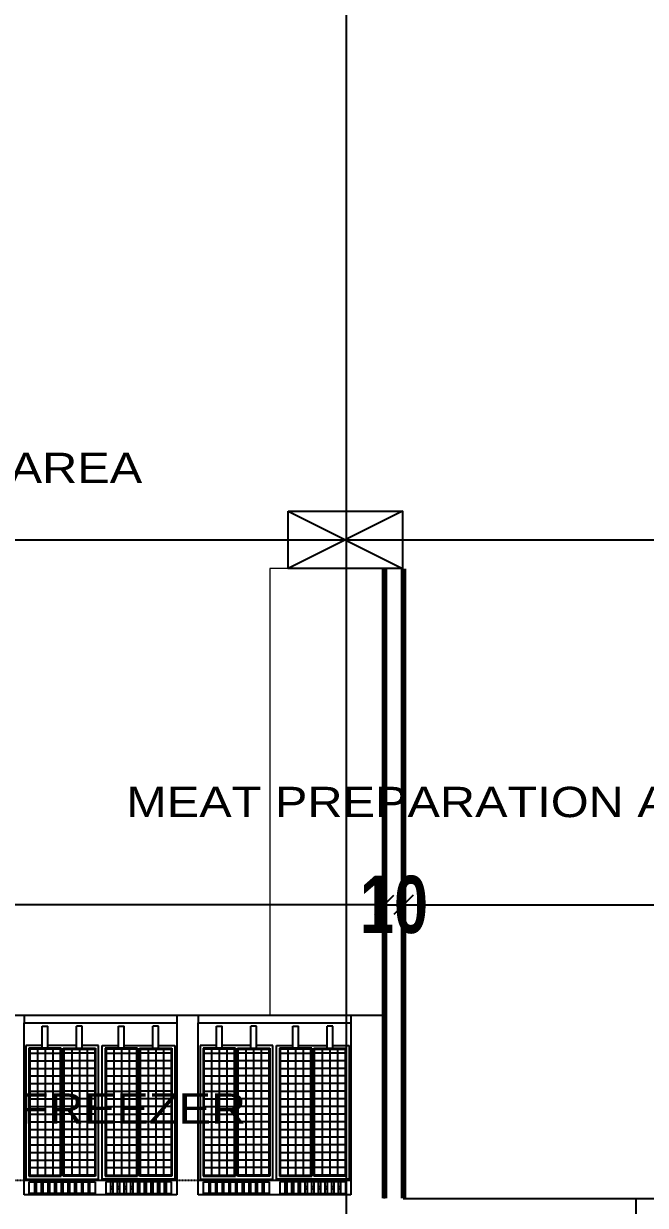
# Model space of a CAD drawing. Extents: x 285329 to 658348, y -83126 to -16980.
# Drawn here: x 346328 to 346654, y -40172 to -39553 of the extents above; entities that cross this region are included whole.
import ezdxf

# ---------------------------------------------------------------- set-up
doc = ezdxf.new("R2010")
doc.units = 0
doc.linetypes.add('RAYITAS2', pattern=[0.1875, 0.125, -0.0625])
doc.layers.get('0').update_dxf_attribs({"linetype": 'CONTINUOUS'})
doc.layers.get('DEFPOINTS').update_dxf_attribs({"color": 9, "linetype": 'CONTINUOUS'})
doc.layers.add('A-text function', color=30, linetype='CONTINUOUS', lineweight=20)
doc.layers.add('VIS', color=8, linetype='CONTINUOUS', lineweight=18)
for name, color, linetype in [('AXIS', 1, 'CONTINUOUS'), ('COLUMN', 5, 'CONTINUOUS'), ('K_COMPONENTI', 252, 'CONTINUOUS'), ('WALL', 7, 'CONTINUOUS')]:
    doc.layers.add(name, color=color, linetype=linetype)
doc.styles.add('ARIAL', font='BOD_CB.TTF', dxfattribs={"width": 1.2})
doc.styles.add('CITYBLUEPRINT', font='cityb___.ttf', dxfattribs={"width": 0.8})
doc.dimstyles.new('50', dxfattribs={"dimtxt": 30, "dimasz": 10, "dimexe": 5, "dimexo": 6, "dimgap": 5, "dimtad": 0, "dimdec": 0, "dimdsep": 46, "dimtxsty": 'CITYBLUEPRINT', "dimblk1": 'OBLIQUE', "dimblk2": 'OBLIQUE', "dimsah": 1, "dimcen": 0.05, "dimdle": 0.03, "dimclre": 22, "dimclrt": 7, "dimadec": 0, "dimazin": 0, "dimtfac": 1, "dimtdec": 0, "dimtix": 1, "dimtmove": 0, "dimatfit": 3, "dimldrblk": 'OBLIQUE', "dimfxl": 1, "dimtolj": 1, "dimtzin": 0, "dimarcsym": 0})

# ---------------------------------------------------------------- blocks, each defined once
blk = doc.blocks.new('COLUMN')
at = {"layer": 'AXIS'}
for p, q in [((236924.7, -9644.26), (236984.7, -9674.26)), ((236984.7, -9644.26), (236924.7, -9674.26))]:
    blk.add_line(p, q, dxfattribs=at)
at = {"layer": 'COLUMN'}
blk.add_lwpolyline([(236924.7, -9644.26), (236984.7, -9644.26), (236984.7, -9674.26), (236924.7, -9674.26)], close=True, dxfattribs=at)
blk = doc.blocks.new('cbcb')
at = {"layer": 'AXIS'}
for p, q in [((328030.95, -10741.69), (328030.42, -14326.06)), ((327238.21, -11454.5), (329573.73, -11454.5))]:
    blk.add_line(p, q, dxfattribs=at)
at = {"layer": 'WALL', "linetype": 'Continuous'}
blk.add_blockref('COLUMN', (91075.72, -1795.24), dxfattribs=at)
blk = doc.blocks.new('_Oblique')
at = {"color": 0, "lineweight": -2}
blk.add_line((-0.5, -0.5), (0.5, 0.5), dxfattribs=at)
blk = doc.blocks.new('*D2428')
at = {"layer": 'DEFPOINTS', "color": 0, "linetype": 'Continuous', "lineweight": 5, "transparency": 16777216}
for p in [(346517.02, -40014.6), (346517.02, -40014.6), (345928.12, -40026)]:
    blk.add_point(p, dxfattribs=at)
at = {"layer": 'VIS', "color": 22, "linetype": 'Continuous', "lineweight": -2, "transparency": 16777216}
for p, q in [((345928.12, -40020), (345928.12, -40009.6)), ((346517.02, -40008.6), (346517.02, -40009.6))]:
    blk.add_line(p, q, dxfattribs=at)
at = {"layer": 'VIS', "color": 0, "linetype": 'Continuous', "lineweight": -2, "transparency": 16777216}
for p, q in [((345928.09, -40014.6), (346191.85, -40014.6)), ((346517.05, -40014.6), (346253.29, -40014.6))]:
    blk.add_line(p, q, dxfattribs=at)
at = {"layer": 'VIS', "color": 0, "linetype": 'Continuous', "lineweight": -2, "transparency": 16777216, "xscale": 10, "yscale": 10, "zscale": 10, "rotation": 180}
blk.add_blockref('_Oblique', (345928.12, -40014.6), dxfattribs=at)
at = {"layer": 'VIS', "color": 0, "linetype": 'Continuous', "lineweight": -2, "transparency": 16777216, "xscale": 10, "yscale": 10, "zscale": 10}
blk.add_blockref('_Oblique', (346517.02, -40014.6), dxfattribs=at)
at = {"layer": 'VIS', "color": 7, "linetype": 'Continuous', "lineweight": 5, "transparency": 16777216, "insert": (346222.57, -40014.6), "char_height": 30, "attachment_point": 5, "style": 'CITYBLUEPRINT'}
blk.add_mtext('\\A1;589', dxfattribs=at)
blk = doc.blocks.new('*D2429')
at = {"layer": 'DEFPOINTS', "color": 0, "linetype": 'Continuous', "lineweight": 5, "transparency": 16777216}
for p in [(346517.02, -40014.6), (346527.02, -40014.6), (346527.02, -40014.6)]:
    blk.add_point(p, dxfattribs=at)
at = {"layer": 'VIS', "color": 22, "linetype": 'Continuous', "lineweight": -2, "transparency": 16777216}
for p, q in [((346517.02, -40008.6), (346517.02, -40009.6)), ((346527.02, -40008.6), (346527.02, -40009.6))]:
    blk.add_line(p, q, dxfattribs=at)
at = {"layer": 'VIS', "color": 0, "linetype": 'Continuous', "lineweight": -2, "transparency": 16777216}
for p, q in [((346517.02, -40014.6), (346507.02, -40014.6)), ((346517.02, -40014.6), (346527.02, -40014.6)), ((346527.02, -40014.6), (346537.02, -40014.6))]:
    blk.add_line(p, q, dxfattribs=at)
at = {"layer": 'VIS', "color": 0, "linetype": 'Continuous', "lineweight": -2, "transparency": 16777216, "xscale": 10, "yscale": 10, "zscale": 10}
blk.add_blockref('_Oblique', (346517.02, -40014.6), dxfattribs=at)
at = {"layer": 'VIS', "color": 0, "linetype": 'Continuous', "lineweight": -2, "transparency": 16777216, "xscale": 10, "yscale": 10, "zscale": 10, "rotation": 180}
blk.add_blockref('_Oblique', (346527.02, -40014.6), dxfattribs=at)
at = {"layer": 'VIS', "color": 7, "linetype": 'Continuous', "lineweight": 5, "transparency": 16777216, "insert": (346522.02, -40014.6), "char_height": 30, "attachment_point": 5, "style": 'CITYBLUEPRINT'}
blk.add_mtext('\\A1;10', dxfattribs=at)
blk = doc.blocks.new('*D2430')
at = {"layer": 'DEFPOINTS', "color": 0, "linetype": 'Continuous', "lineweight": 5, "transparency": 16777216}
for p in [(346527.02, -40014.6), (347112.34, -40014.6), (347112.34, -40014.6)]:
    blk.add_point(p, dxfattribs=at)
at = {"layer": 'VIS', "color": 22, "linetype": 'Continuous', "lineweight": -2, "transparency": 16777216}
for p, q in [((346527.02, -40008.6), (346527.02, -40009.6)), ((347112.34, -40008.6), (347112.34, -40009.6))]:
    blk.add_line(p, q, dxfattribs=at)
at = {"layer": 'VIS', "color": 0, "linetype": 'Continuous', "lineweight": -2, "transparency": 16777216}
for p, q in [((346526.99, -40014.6), (346788.63, -40014.6)), ((347112.37, -40014.6), (346850.73, -40014.6))]:
    blk.add_line(p, q, dxfattribs=at)
at = {"layer": 'VIS', "color": 0, "linetype": 'Continuous', "lineweight": -2, "transparency": 16777216, "xscale": 10, "yscale": 10, "zscale": 10, "rotation": 180}
blk.add_blockref('_Oblique', (346527.02, -40014.6), dxfattribs=at)
at = {"layer": 'VIS', "color": 0, "linetype": 'Continuous', "lineweight": -2, "transparency": 16777216, "xscale": 10, "yscale": 10, "zscale": 10}
blk.add_blockref('_Oblique', (347112.34, -40014.6), dxfattribs=at)
at = {"layer": 'VIS', "color": 7, "linetype": 'Continuous', "lineweight": 5, "transparency": 16777216, "insert": (346819.68, -40014.6), "char_height": 30, "attachment_point": 5, "style": 'CITYBLUEPRINT'}
blk.add_mtext('\\A1;585', dxfattribs=at)

msp = doc.modelspace()

# ---------------------------------------------------------------- linework, layer by layer
at = {"layer": 'K_COMPONENTI'}
for p, q in [((346517.02, -40072.53), (346319.94, -40072.53)), ((346408.34, -40072.53), (346328.34, -40072.53)), ((346328.34, -40072.53), (346328.34, -40076.42)), ((346408.34, -40072.53), (346408.34, -40166.42)), ((346499.51, -40072.53), (346419.51, -40072.53)), ((346419.51, -40072.53), (346419.51, -40076.42)), ((346517.02, -40078.29), (346517.02, -40072.53)), ((346328.34, -40166.42), (346328.34, -40076.42)), ((346328.34, -40076.42), (346408.34, -40076.42)), ((346337.88, -40089.68), (346337.88, -40078.18)), ((346337.88, -40078.18), (346340.88, -40078.18)), ((346340.88, -40089.68), (346340.88, -40078.18)), ((346355.86, -40089.68), (346355.86, -40078.18)), ((346358.86, -40078.18), (346355.86, -40078.18)), ((346358.86, -40089.68), (346358.86, -40078.18)), ((346377.82, -40089.68), (346377.82, -40078.18)), ((346377.82, -40078.18), (346380.82, -40078.18)), ((346380.82, -40089.68), (346380.82, -40078.18)), ((346395.81, -40089.68), (346395.81, -40078.18)), ((346398.81, -40078.18), (346395.81, -40078.18)), ((346398.81, -40089.68), (346398.81, -40078.18)), ((346408.34, -40076.42), (346408.34, -40166.42)), ((346419.51, -40166.42), (346419.51, -40076.42)), ((346419.51, -40076.42), (346499.51, -40076.42)), ((346429.04, -40089.68), (346429.04, -40078.18)), ((346429.04, -40078.18), (346432.04, -40078.18)), ((346432.04, -40089.68), (346432.04, -40078.18)), ((346447.02, -40089.68), (346447.02, -40078.18)), ((346450.02, -40078.18), (346447.02, -40078.18)), ((346450.02, -40089.68), (346450.02, -40078.18)), ((346468.99, -40089.68), (346468.99, -40078.18)), ((346468.99, -40078.18), (346471.99, -40078.18)), ((346471.99, -40089.68), (346471.99, -40078.18)), ((346486.97, -40089.68), (346486.97, -40078.18)), ((346489.97, -40078.18), (346486.97, -40078.18)), ((346489.97, -40089.68), (346489.97, -40078.18)), ((346337.88, -40088.18), (346329.38, -40088.18)), ((346329.38, -40088.18), (346329.38, -40158.22)), ((346347.87, -40089.68), (346330.88, -40089.68)), ((346330.88, -40089.68), (346330.88, -40156.72)), ((346332.88, -40090.18), (346331.38, -40090.18)), ((346331.38, -40090.18), (346331.38, -40156.22)), ((346331.38, -40092.22), (346332.88, -40092.22)), ((346347.37, -40090.18), (346332.88, -40090.18)), ((346332.88, -40092.22), (346347.37, -40092.22)), ((346335.38, -40090.18), (346335.38, -40156.22)), ((346339.38, -40090.18), (346339.38, -40156.22)), ((346355.86, -40088.18), (346340.88, -40088.18)), ((346343.38, -40090.18), (346343.38, -40156.22)), ((346347.37, -40156.22), (346347.37, -40090.18)), ((346347.87, -40156.72), (346347.87, -40089.68)), ((346348.87, -40089.68), (346365.85, -40089.68)), ((346348.87, -40156.72), (346348.87, -40089.68)), ((346349.37, -40090.18), (346363.85, -40090.18)), ((346349.37, -40156.22), (346349.37, -40090.18)), ((346363.85, -40092.22), (346349.37, -40092.22)), ((346353.35, -40090.18), (346353.35, -40156.22)), ((346357.35, -40090.18), (346357.35, -40156.22)), ((346367.35, -40088.18), (346358.86, -40088.18)), ((346361.35, -40090.18), (346361.35, -40156.22)), ((346363.85, -40090.18), (346365.35, -40090.18)), ((346365.35, -40092.22), (346363.85, -40092.22)), ((346365.35, -40090.18), (346365.35, -40156.22)), ((346365.85, -40089.68), (346365.85, -40156.72)), ((346367.35, -40158.22), (346367.35, -40088.18)), ((346369.33, -40158.22), (346369.33, -40088.18)), ((346369.33, -40088.18), (346377.82, -40088.18)), ((346370.83, -40089.68), (346370.83, -40156.72)), ((346387.82, -40089.68), (346370.83, -40089.68)), ((346372.83, -40090.18), (346371.33, -40090.18)), ((346371.33, -40090.18), (346371.33, -40156.22)), ((346371.33, -40092.22), (346372.83, -40092.22)), ((346387.32, -40090.18), (346372.83, -40090.18)), ((346372.83, -40092.22), (346387.32, -40092.22)), ((346375.33, -40090.18), (346375.33, -40156.22)), ((346379.33, -40090.18), (346379.33, -40156.22)), ((346380.82, -40088.18), (346395.81, -40088.18)), ((346383.33, -40090.18), (346383.33, -40156.22)), ((346387.32, -40156.22), (346387.32, -40090.18)), ((346387.82, -40156.72), (346387.82, -40089.68)), ((346388.82, -40089.68), (346405.8, -40089.68)), ((346388.82, -40156.72), (346388.82, -40089.68)), ((346389.32, -40090.18), (346403.8, -40090.18)), ((346389.32, -40156.22), (346389.32, -40090.18)), ((346403.8, -40092.22), (346389.32, -40092.22)), ((346393.3, -40090.18), (346393.3, -40156.22)), ((346397.3, -40090.18), (346397.3, -40156.22)), ((346398.81, -40088.18), (346407.3, -40088.18)), ((346401.3, -40090.18), (346401.3, -40156.22)), ((346403.8, -40090.18), (346405.3, -40090.18)), ((346405.3, -40092.22), (346403.8, -40092.22)), ((346405.3, -40090.18), (346405.3, -40156.22)), ((346405.8, -40089.68), (346405.8, -40156.72)), ((346407.3, -40088.18), (346407.3, -40158.22)), ((346429.04, -40088.18), (346420.55, -40088.18)), ((346420.55, -40088.18), (346420.55, -40158.22)), ((346439.03, -40089.68), (346422.05, -40089.68)), ((346422.05, -40089.68), (346422.05, -40156.72)), ((346424.05, -40090.18), (346422.55, -40090.18)), ((346422.55, -40090.18), (346422.55, -40156.22)), ((346422.55, -40092.22), (346424.05, -40092.22)), ((346438.53, -40090.18), (346424.05, -40090.18)), ((346424.05, -40092.22), (346438.53, -40092.22)), ((346426.55, -40090.18), (346426.55, -40156.22)), ((346430.55, -40090.18), (346430.55, -40156.22)), ((346447.02, -40088.18), (346432.04, -40088.18)), ((346434.55, -40090.18), (346434.55, -40156.22)), ((346438.53, -40156.22), (346438.53, -40090.18)), ((346439.03, -40156.72), (346439.03, -40089.68)), ((346440.03, -40089.68), (346457.02, -40089.68)), ((346440.03, -40156.72), (346440.03, -40089.68)), ((346440.53, -40090.18), (346455.02, -40090.18)), ((346440.53, -40156.22), (346440.53, -40090.18)), ((346455.02, -40092.22), (346440.53, -40092.22)), ((346444.52, -40090.18), (346444.52, -40156.22)), ((346448.52, -40090.18), (346448.52, -40156.22)), ((346458.52, -40088.18), (346450.02, -40088.18)), ((346452.52, -40090.18), (346452.52, -40156.22)), ((346455.02, -40090.18), (346456.52, -40090.18)), ((346456.52, -40092.22), (346455.02, -40092.22)), ((346456.52, -40090.18), (346456.52, -40156.22)), ((346457.02, -40089.68), (346457.02, -40156.72)), ((346458.52, -40158.22), (346458.52, -40088.18)), ((346460.5, -40158.22), (346460.5, -40088.18)), ((346460.5, -40088.18), (346468.99, -40088.18)), ((346462, -40089.68), (346462, -40156.72)), ((346478.98, -40089.68), (346462, -40089.68)), ((346464, -40090.18), (346462.5, -40090.18)), ((346462.5, -40090.18), (346462.5, -40156.22)), ((346462.5, -40092.22), (346464, -40092.22)), ((346478.48, -40090.18), (346464, -40090.18)), ((346464, -40092.22), (346478.48, -40092.22)), ((346466.5, -40090.18), (346466.5, -40156.22)), ((346470.5, -40090.18), (346470.5, -40156.22)), ((346471.99, -40088.18), (346486.97, -40088.18)), ((346474.5, -40090.18), (346474.5, -40156.22)), ((346478.48, -40156.22), (346478.48, -40090.18)), ((346478.98, -40156.72), (346478.98, -40089.68)), ((346479.98, -40089.68), (346496.97, -40089.68)), ((346479.98, -40156.72), (346479.98, -40089.68)), ((346480.48, -40090.18), (346494.97, -40090.18)), ((346480.48, -40156.22), (346480.48, -40090.18)), ((346494.97, -40092.22), (346480.48, -40092.22)), ((346484.47, -40090.18), (346484.47, -40156.22)), ((346488.47, -40090.18), (346488.47, -40156.22)), ((346489.97, -40088.18), (346498.47, -40088.18)), ((346492.47, -40090.18), (346492.47, -40156.22)), ((346496.47, -40090.18), (346496.47, -40156.22)), ((346496.97, -40089.68), (346496.97, -40156.72)), ((346498.47, -40088.18), (346498.47, -40158.22)), ((346331.38, -40096.22), (346332.88, -40096.22)), ((346332.88, -40096.22), (346347.37, -40096.22)), ((346363.85, -40096.22), (346349.37, -40096.22)), ((346365.35, -40096.22), (346363.85, -40096.22)), ((346371.33, -40096.22), (346372.83, -40096.22)), ((346372.83, -40096.22), (346387.32, -40096.22)), ((346403.8, -40096.22), (346389.32, -40096.22)), ((346405.3, -40096.22), (346403.8, -40096.22)), ((346422.55, -40096.22), (346424.05, -40096.22)), ((346424.05, -40096.22), (346438.53, -40096.22)), ((346455.02, -40096.22), (346440.53, -40096.22)), ((346456.52, -40096.22), (346455.02, -40096.22)), ((346462.5, -40096.22), (346464, -40096.22)), ((346464, -40096.22), (346478.48, -40096.22)), ((346494.97, -40096.22), (346480.48, -40096.22)), ((346496.47, -40096.22), (346494.97, -40096.22)), ((346331.38, -40100.22), (346332.88, -40100.22)), ((346331.38, -40104.22), (346332.88, -40104.22)), ((346332.88, -40100.22), (346347.37, -40100.22)), ((346332.88, -40104.22), (346347.37, -40104.22)), ((346363.85, -40100.22), (346349.37, -40100.22)), ((346363.85, -40104.22), (346349.37, -40104.22)), ((346365.35, -40100.22), (346363.85, -40100.22)), ((346365.35, -40104.22), (346363.85, -40104.22)), ((346371.33, -40100.22), (346372.83, -40100.22)), ((346371.33, -40104.22), (346372.83, -40104.22)), ((346372.83, -40100.22), (346387.32, -40100.22)), ((346372.83, -40104.22), (346387.32, -40104.22)), ((346403.8, -40100.22), (346389.32, -40100.22)), ((346403.8, -40104.22), (346389.32, -40104.22)), ((346405.3, -40100.22), (346403.8, -40100.22)), ((346405.3, -40104.22), (346403.8, -40104.22)), ((346422.55, -40100.22), (346424.05, -40100.22)), ((346422.55, -40104.22), (346424.05, -40104.22)), ((346424.05, -40100.22), (346438.53, -40100.22)), ((346424.05, -40104.22), (346438.53, -40104.22)), ((346455.02, -40100.22), (346440.53, -40100.22)), ((346455.02, -40104.22), (346440.53, -40104.22)), ((346456.52, -40100.22), (346455.02, -40100.22)), ((346456.52, -40104.22), (346455.02, -40104.22)), ((346462.5, -40100.22), (346464, -40100.22)), ((346462.5, -40104.22), (346464, -40104.22)), ((346464, -40100.22), (346478.48, -40100.22)), ((346464, -40104.22), (346478.48, -40104.22)), ((346494.97, -40100.22), (346480.48, -40100.22)), ((346494.97, -40104.22), (346480.48, -40104.22)), ((346496.47, -40100.22), (346494.97, -40100.22)), ((346496.47, -40104.22), (346494.97, -40104.22)), ((346331.38, -40108.22), (346332.88, -40108.22)), ((346331.38, -40112.22), (346332.88, -40112.22)), ((346332.88, -40108.22), (346347.37, -40108.22)), ((346332.88, -40112.22), (346347.37, -40112.22)), ((346363.85, -40108.22), (346349.37, -40108.22)), ((346363.85, -40112.22), (346349.37, -40112.22)), ((346365.35, -40108.22), (346363.85, -40108.22)), ((346365.35, -40112.22), (346363.85, -40112.22)), ((346371.33, -40108.22), (346372.83, -40108.22)), ((346371.33, -40112.22), (346372.83, -40112.22)), ((346372.83, -40108.22), (346387.32, -40108.22)), ((346372.83, -40112.22), (346387.32, -40112.22)), ((346403.8, -40108.22), (346389.32, -40108.22)), ((346403.8, -40112.22), (346389.32, -40112.22)), ((346405.3, -40108.22), (346403.8, -40108.22)), ((346405.3, -40112.22), (346403.8, -40112.22)), ((346422.55, -40108.22), (346424.05, -40108.22)), ((346422.55, -40112.22), (346424.05, -40112.22)), ((346424.05, -40108.22), (346438.53, -40108.22)), ((346424.05, -40112.22), (346438.53, -40112.22)), ((346455.02, -40108.22), (346440.53, -40108.22)), ((346455.02, -40112.22), (346440.53, -40112.22)), ((346456.52, -40108.22), (346455.02, -40108.22)), ((346456.52, -40112.22), (346455.02, -40112.22)), ((346462.5, -40108.22), (346464, -40108.22)), ((346462.5, -40112.22), (346464, -40112.22)), ((346464, -40108.22), (346478.48, -40108.22)), ((346464, -40112.22), (346478.48, -40112.22)), ((346494.97, -40108.22), (346480.48, -40108.22)), ((346494.97, -40112.22), (346480.48, -40112.22)), ((346496.47, -40108.22), (346494.97, -40108.22)), ((346496.47, -40112.22), (346494.97, -40112.22)), ((346331.38, -40116.22), (346332.88, -40116.22)), ((346332.88, -40116.22), (346347.37, -40116.22)), ((346363.85, -40116.22), (346349.37, -40116.22)), ((346365.35, -40116.22), (346363.85, -40116.22)), ((346371.33, -40116.22), (346372.83, -40116.22)), ((346372.83, -40116.22), (346387.32, -40116.22)), ((346403.8, -40116.22), (346389.32, -40116.22)), ((346405.3, -40116.22), (346403.8, -40116.22)), ((346422.55, -40116.22), (346424.05, -40116.22)), ((346424.05, -40116.22), (346438.53, -40116.22)), ((346455.02, -40116.22), (346440.53, -40116.22)), ((346456.52, -40116.22), (346455.02, -40116.22)), ((346462.5, -40116.22), (346464, -40116.22)), ((346464, -40116.22), (346478.48, -40116.22)), ((346494.97, -40116.22), (346480.48, -40116.22)), ((346496.47, -40116.22), (346494.97, -40116.22)), ((346331.38, -40120.22), (346332.88, -40120.22)), ((346331.38, -40124.22), (346332.88, -40124.22)), ((346332.88, -40120.22), (346347.37, -40120.22)), ((346332.88, -40124.22), (346347.37, -40124.22)), ((346363.85, -40120.22), (346349.37, -40120.22)), ((346363.85, -40124.22), (346349.37, -40124.22)), ((346365.35, -40120.22), (346363.85, -40120.22)), ((346365.35, -40124.22), (346363.85, -40124.22)), ((346371.33, -40120.22), (346372.83, -40120.22)), ((346371.33, -40124.22), (346372.83, -40124.22)), ((346372.83, -40120.22), (346387.32, -40120.22)), ((346372.83, -40124.22), (346387.32, -40124.22)), ((346403.8, -40120.22), (346389.32, -40120.22)), ((346403.8, -40124.22), (346389.32, -40124.22)), ((346405.3, -40120.22), (346403.8, -40120.22)), ((346405.3, -40124.22), (346403.8, -40124.22)), ((346422.55, -40120.22), (346424.05, -40120.22)), ((346422.55, -40124.22), (346424.05, -40124.22)), ((346424.05, -40120.22), (346438.53, -40120.22)), ((346424.05, -40124.22), (346438.53, -40124.22)), ((346455.02, -40120.22), (346440.53, -40120.22)), ((346455.02, -40124.22), (346440.53, -40124.22)), ((346456.52, -40120.22), (346455.02, -40120.22)), ((346456.52, -40124.22), (346455.02, -40124.22)), ((346462.5, -40120.22), (346464, -40120.22)), ((346462.5, -40124.22), (346464, -40124.22)), ((346464, -40120.22), (346478.48, -40120.22)), ((346464, -40124.22), (346478.48, -40124.22)), ((346494.97, -40120.22), (346480.48, -40120.22)), ((346494.97, -40124.22), (346480.48, -40124.22)), ((346496.47, -40120.22), (346494.97, -40120.22)), ((346496.47, -40124.22), (346494.97, -40124.22)), ((346331.38, -40128.22), (346332.88, -40128.22)), ((346332.88, -40128.22), (346347.37, -40128.22)), ((346363.85, -40128.22), (346349.37, -40128.22)), ((346365.35, -40128.22), (346363.85, -40128.22)), ((346371.33, -40128.22), (346372.83, -40128.22)), ((346372.83, -40128.22), (346387.32, -40128.22)), ((346403.8, -40128.22), (346389.32, -40128.22)), ((346405.3, -40128.22), (346403.8, -40128.22)), ((346422.55, -40128.22), (346424.05, -40128.22)), ((346424.05, -40128.22), (346438.53, -40128.22)), ((346455.02, -40128.22), (346440.53, -40128.22)), ((346456.52, -40128.22), (346455.02, -40128.22)), ((346462.5, -40128.22), (346464, -40128.22)), ((346464, -40128.22), (346478.48, -40128.22)), ((346494.97, -40128.22), (346480.48, -40128.22)), ((346496.47, -40128.22), (346494.97, -40128.22)), ((346331.38, -40132.22), (346332.88, -40132.22)), ((346331.38, -40136.22), (346332.88, -40136.22)), ((346332.88, -40132.22), (346347.37, -40132.22)), ((346332.88, -40136.22), (346347.37, -40136.22)), ((346363.85, -40132.22), (346349.37, -40132.22)), ((346363.85, -40136.22), (346349.37, -40136.22)), ((346365.35, -40132.22), (346363.85, -40132.22)), ((346365.35, -40136.22), (346363.85, -40136.22)), ((346371.33, -40132.22), (346372.83, -40132.22)), ((346371.33, -40136.22), (346372.83, -40136.22)), ((346372.83, -40132.22), (346387.32, -40132.22)), ((346372.83, -40136.22), (346387.32, -40136.22)), ((346403.8, -40132.22), (346389.32, -40132.22)), ((346403.8, -40136.22), (346389.32, -40136.22)), ((346405.3, -40132.22), (346403.8, -40132.22)), ((346405.3, -40136.22), (346403.8, -40136.22)), ((346422.55, -40132.22), (346424.05, -40132.22)), ((346422.55, -40136.22), (346424.05, -40136.22)), ((346424.05, -40132.22), (346438.53, -40132.22)), ((346424.05, -40136.22), (346438.53, -40136.22)), ((346455.02, -40132.22), (346440.53, -40132.22)), ((346455.02, -40136.22), (346440.53, -40136.22)), ((346456.52, -40132.22), (346455.02, -40132.22)), ((346456.52, -40136.22), (346455.02, -40136.22)), ((346462.5, -40132.22), (346464, -40132.22)), ((346462.5, -40136.22), (346464, -40136.22)), ((346464, -40132.22), (346478.48, -40132.22)), ((346464, -40136.22), (346478.48, -40136.22)), ((346494.97, -40132.22), (346480.48, -40132.22)), ((346494.97, -40136.22), (346480.48, -40136.22)), ((346496.47, -40132.22), (346494.97, -40132.22)), ((346496.47, -40136.22), (346494.97, -40136.22)), ((346331.38, -40140.22), (346332.88, -40140.22)), ((346332.88, -40140.22), (346347.37, -40140.22)), ((346363.85, -40140.22), (346349.37, -40140.22)), ((346365.35, -40140.22), (346363.85, -40140.22)), ((346371.33, -40140.22), (346372.83, -40140.22)), ((346372.83, -40140.22), (346387.32, -40140.22)), ((346403.8, -40140.22), (346389.32, -40140.22)), ((346405.3, -40140.22), (346403.8, -40140.22)), ((346422.55, -40140.22), (346424.05, -40140.22)), ((346424.05, -40140.22), (346438.53, -40140.22)), ((346455.02, -40140.22), (346440.53, -40140.22)), ((346456.52, -40140.22), (346455.02, -40140.22)), ((346462.5, -40140.22), (346464, -40140.22)), ((346464, -40140.22), (346478.48, -40140.22)), ((346494.97, -40140.22), (346480.48, -40140.22)), ((346496.47, -40140.22), (346494.97, -40140.22)), ((346331.38, -40144.22), (346332.88, -40144.22)), ((346331.38, -40148.22), (346332.88, -40148.22)), ((346332.88, -40144.22), (346347.37, -40144.22)), ((346332.88, -40148.22), (346347.37, -40148.22)), ((346363.85, -40144.22), (346349.37, -40144.22)), ((346363.85, -40148.22), (346349.37, -40148.22)), ((346365.35, -40144.22), (346363.85, -40144.22)), ((346365.35, -40148.22), (346363.85, -40148.22)), ((346371.33, -40144.22), (346372.83, -40144.22)), ((346371.33, -40148.22), (346372.83, -40148.22)), ((346372.83, -40144.22), (346387.32, -40144.22)), ((346372.83, -40148.22), (346387.32, -40148.22)), ((346403.8, -40144.22), (346389.32, -40144.22)), ((346403.8, -40148.22), (346389.32, -40148.22)), ((346405.3, -40144.22), (346403.8, -40144.22)), ((346405.3, -40148.22), (346403.8, -40148.22)), ((346422.55, -40144.22), (346424.05, -40144.22)), ((346422.55, -40148.22), (346424.05, -40148.22)), ((346424.05, -40144.22), (346438.53, -40144.22)), ((346424.05, -40148.22), (346438.53, -40148.22)), ((346455.02, -40144.22), (346440.53, -40144.22)), ((346455.02, -40148.22), (346440.53, -40148.22)), ((346456.52, -40144.22), (346455.02, -40144.22)), ((346456.52, -40148.22), (346455.02, -40148.22)), ((346462.5, -40144.22), (346464, -40144.22)), ((346462.5, -40148.22), (346464, -40148.22)), ((346464, -40144.22), (346478.48, -40144.22)), ((346464, -40148.22), (346478.48, -40148.22)), ((346494.97, -40144.22), (346480.48, -40144.22)), ((346494.97, -40148.22), (346480.48, -40148.22)), ((346496.47, -40144.22), (346494.97, -40144.22)), ((346496.47, -40148.22), (346494.97, -40148.22)), ((346331.38, -40152.22), (346332.88, -40152.22)), ((346332.88, -40152.22), (346347.37, -40152.22)), ((346363.85, -40152.22), (346349.37, -40152.22)), ((346365.35, -40152.22), (346363.85, -40152.22)), ((346371.33, -40152.22), (346372.83, -40152.22)), ((346372.83, -40152.22), (346387.32, -40152.22)), ((346403.8, -40152.22), (346389.32, -40152.22)), ((346405.3, -40152.22), (346403.8, -40152.22)), ((346422.55, -40152.22), (346424.05, -40152.22)), ((346424.05, -40152.22), (346438.53, -40152.22)), ((346455.02, -40152.22), (346440.53, -40152.22)), ((346456.52, -40152.22), (346455.02, -40152.22)), ((346462.5, -40152.22), (346464, -40152.22)), ((346464, -40152.22), (346478.48, -40152.22)), ((346494.97, -40152.22), (346480.48, -40152.22)), ((346496.47, -40152.22), (346494.97, -40152.22)), ((346408.34, -40158.92), (346328.34, -40158.92)), ((346329.38, -40158.22), (346367.35, -40158.22)), ((346330.88, -40156.72), (346347.87, -40156.72)), ((346331.09, -40159.67), (346365.59, -40159.67)), ((346331.38, -40156.22), (346332.88, -40156.22)), ((346332.88, -40156.22), (346347.37, -40156.22)), ((346365.85, -40156.72), (346348.87, -40156.72)), ((346363.85, -40156.22), (346349.37, -40156.22)), ((346365.35, -40156.22), (346363.85, -40156.22)), ((346407.3, -40158.22), (346369.33, -40158.22)), ((346370.83, -40156.72), (346387.82, -40156.72)), ((346405.59, -40159.67), (346371.09, -40159.67)), ((346371.33, -40156.22), (346372.83, -40156.22)), ((346372.83, -40156.22), (346387.32, -40156.22)), ((346405.8, -40156.72), (346388.82, -40156.72)), ((346403.8, -40156.22), (346389.32, -40156.22)), ((346405.3, -40156.22), (346403.8, -40156.22)), ((346499.51, -40158.92), (346419.51, -40158.92)), ((346420.55, -40158.22), (346458.52, -40158.22)), ((346422.05, -40156.72), (346439.03, -40156.72)), ((346422.26, -40159.67), (346456.76, -40159.67)), ((346422.55, -40156.22), (346424.05, -40156.22)), ((346424.05, -40156.22), (346438.53, -40156.22)), ((346457.02, -40156.72), (346440.03, -40156.72)), ((346455.02, -40156.22), (346440.53, -40156.22)), ((346456.52, -40156.22), (346455.02, -40156.22)), ((346498.47, -40158.22), (346460.5, -40158.22)), ((346462, -40156.72), (346478.98, -40156.72)), ((346496.76, -40159.67), (346462.26, -40159.67)), ((346462.5, -40156.22), (346464, -40156.22)), ((346464, -40156.22), (346478.48, -40156.22)), ((346496.97, -40156.72), (346479.98, -40156.72)), ((346494.97, -40156.22), (346480.48, -40156.22)), ((346496.47, -40156.22), (346494.97, -40156.22)), ((346333.85, -40162.28), (346334.85, -40162.28)), ((346337.35, -40162.28), (346338.35, -40162.28)), ((346340.85, -40162.28), (346341.85, -40162.28)), ((346344.35, -40162.28), (346345.35, -40162.28)), ((346347.85, -40162.28), (346348.85, -40162.28)), ((346351.35, -40162.28), (346352.35, -40162.28)), ((346354.85, -40162.28), (346355.85, -40162.28)), ((346358.35, -40162.28), (346359.35, -40162.28)), ((346361.85, -40162.28), (346362.85, -40162.28)), ((346374.83, -40162.28), (346373.84, -40162.28)), ((346378.33, -40162.28), (346377.34, -40162.28)), ((346381.83, -40162.28), (346380.84, -40162.28)), ((346385.33, -40162.28), (346384.34, -40162.28)), ((346388.83, -40162.28), (346387.84, -40162.28)), ((346392.33, -40162.28), (346391.34, -40162.28)), ((346395.83, -40162.28), (346394.84, -40162.28)), ((346399.33, -40162.28), (346398.34, -40162.28)), ((346402.83, -40162.28), (346401.84, -40162.28)), ((346425.02, -40162.28), (346426.01, -40162.28)), ((346428.52, -40162.28), (346429.51, -40162.28)), ((346432.02, -40162.28), (346433.01, -40162.28)), ((346435.52, -40162.28), (346436.51, -40162.28)), ((346439.02, -40162.28), (346440.01, -40162.28)), ((346442.52, -40162.28), (346443.51, -40162.28)), ((346446.02, -40162.28), (346447.01, -40162.28)), ((346449.52, -40162.28), (346450.51, -40162.28)), ((346453.02, -40162.28), (346454.01, -40162.28)), ((346465.99, -40162.28), (346465, -40162.28)), ((346469.49, -40162.28), (346468.5, -40162.28)), ((346472.99, -40162.28), (346472, -40162.28)), ((346476.49, -40162.28), (346475.5, -40162.28)), ((346479.99, -40162.28), (346479, -40162.28)), ((346483.49, -40162.28), (346482.5, -40162.28)), ((346486.99, -40162.28), (346486, -40162.28)), ((346490.49, -40162.28), (346489.5, -40162.28)), ((346493.99, -40162.28), (346493, -40162.28))]:
    msp.add_line(p, q, dxfattribs=at)
at = {"layer": 'K_COMPONENTI', "linetype": 'Continuous'}
for p, q in [((346499.51, -40072.53), (346499.51, -40166.42)), ((346499.51, -40076.42), (346499.51, -40166.42)), ((346517.02, -40168.29), (346517.02, -40078.29)), ((346494.97, -40090.18), (346496.47, -40090.18)), ((346496.47, -40092.22), (346494.97, -40092.22)), ((346331.09, -40165.67), (346331.09, -40159.67)), ((346333.85, -40159.7), (346333.85, -40165.67)), ((346334.85, -40165.67), (346334.85, -40159.67)), ((346337.35, -40159.7), (346337.35, -40165.67)), ((346338.35, -40165.67), (346338.35, -40159.67)), ((346340.85, -40159.7), (346340.85, -40165.67)), ((346341.85, -40165.67), (346341.85, -40159.67)), ((346344.35, -40159.7), (346344.35, -40165.67)), ((346345.35, -40165.67), (346345.35, -40159.67)), ((346347.85, -40159.7), (346347.85, -40165.67)), ((346348.85, -40165.67), (346348.85, -40159.67)), ((346351.35, -40159.7), (346351.35, -40165.67)), ((346352.35, -40165.67), (346352.35, -40159.67)), ((346354.85, -40159.7), (346354.85, -40165.67)), ((346355.85, -40165.67), (346355.85, -40159.67)), ((346358.35, -40159.7), (346358.35, -40165.67)), ((346359.35, -40165.67), (346359.35, -40159.67)), ((346361.85, -40159.7), (346361.85, -40165.67)), ((346362.85, -40165.67), (346362.85, -40159.67)), ((346365.59, -40159.67), (346365.59, -40165.67)), ((346371.09, -40159.67), (346371.09, -40165.67)), ((346373.84, -40165.67), (346373.84, -40159.67)), ((346374.83, -40159.7), (346374.83, -40165.67)), ((346377.34, -40165.67), (346377.34, -40159.67)), ((346378.33, -40159.7), (346378.33, -40165.67)), ((346380.84, -40165.67), (346380.84, -40159.67)), ((346381.83, -40159.7), (346381.83, -40165.67)), ((346384.34, -40165.67), (346384.34, -40159.67)), ((346385.33, -40159.7), (346385.33, -40165.67)), ((346387.84, -40165.67), (346387.84, -40159.67)), ((346388.83, -40159.7), (346388.83, -40165.67)), ((346391.34, -40165.67), (346391.34, -40159.67)), ((346392.33, -40159.7), (346392.33, -40165.67)), ((346394.84, -40165.67), (346394.84, -40159.67)), ((346395.83, -40159.7), (346395.83, -40165.67)), ((346398.34, -40165.67), (346398.34, -40159.67)), ((346399.33, -40159.7), (346399.33, -40165.67)), ((346401.84, -40165.67), (346401.84, -40159.67)), ((346402.83, -40159.7), (346402.83, -40165.67)), ((346405.59, -40165.67), (346405.59, -40159.67)), ((346422.26, -40165.67), (346422.26, -40159.67)), ((346425.02, -40159.7), (346425.02, -40165.67)), ((346426.01, -40165.67), (346426.01, -40159.67)), ((346428.52, -40159.7), (346428.52, -40165.67)), ((346429.51, -40165.67), (346429.51, -40159.67)), ((346432.02, -40159.7), (346432.02, -40165.67)), ((346433.01, -40165.67), (346433.01, -40159.67)), ((346435.52, -40159.7), (346435.52, -40165.67)), ((346436.51, -40165.67), (346436.51, -40159.67)), ((346439.02, -40159.7), (346439.02, -40165.67)), ((346440.01, -40165.67), (346440.01, -40159.67)), ((346442.52, -40159.7), (346442.52, -40165.67)), ((346443.51, -40165.67), (346443.51, -40159.67)), ((346446.02, -40159.7), (346446.02, -40165.67)), ((346447.01, -40165.67), (346447.01, -40159.67)), ((346449.52, -40159.7), (346449.52, -40165.67)), ((346450.51, -40165.67), (346450.51, -40159.67)), ((346453.02, -40159.7), (346453.02, -40165.67)), ((346454.01, -40165.67), (346454.01, -40159.67)), ((346456.76, -40159.67), (346456.76, -40165.67)), ((346462.26, -40159.67), (346462.26, -40165.67)), ((346465, -40165.67), (346465, -40159.67)), ((346465.99, -40159.7), (346465.99, -40165.67)), ((346468.5, -40165.67), (346468.5, -40159.67)), ((346469.49, -40159.7), (346469.49, -40165.67)), ((346472, -40165.67), (346472, -40159.67)), ((346472.99, -40159.7), (346472.99, -40165.67)), ((346475.5, -40165.67), (346475.5, -40159.67)), ((346476.49, -40159.7), (346476.49, -40165.67)), ((346479, -40165.67), (346479, -40159.67)), ((346479.99, -40159.7), (346479.99, -40165.67)), ((346482.5, -40165.67), (346482.5, -40159.67)), ((346483.49, -40159.7), (346483.49, -40165.67)), ((346486, -40165.67), (346486, -40159.67)), ((346486.99, -40159.7), (346486.99, -40165.67)), ((346489.5, -40165.67), (346489.5, -40159.67)), ((346490.49, -40159.7), (346490.49, -40165.67)), ((346493, -40165.67), (346493, -40159.67)), ((346493.99, -40159.7), (346493.99, -40165.67)), ((346496.76, -40165.67), (346496.76, -40159.67)), ((346408.34, -40166.42), (346328.34, -40166.42)), ((346365.59, -40165.67), (346331.09, -40165.67)), ((346334.85, -40163.28), (346333.85, -40163.28)), ((346338.35, -40163.28), (346337.35, -40163.28)), ((346341.85, -40163.28), (346340.85, -40163.28)), ((346345.35, -40163.28), (346344.35, -40163.28)), ((346348.85, -40163.28), (346347.85, -40163.28)), ((346352.35, -40163.28), (346351.35, -40163.28)), ((346355.85, -40163.28), (346354.85, -40163.28)), ((346359.35, -40163.28), (346358.35, -40163.28)), ((346362.85, -40163.28), (346361.85, -40163.28)), ((346371.09, -40165.67), (346405.59, -40165.67)), ((346373.84, -40163.28), (346374.83, -40163.28)), ((346377.34, -40163.28), (346378.33, -40163.28)), ((346380.84, -40163.28), (346381.83, -40163.28)), ((346384.34, -40163.28), (346385.33, -40163.28)), ((346387.84, -40163.28), (346388.83, -40163.28)), ((346391.34, -40163.28), (346392.33, -40163.28)), ((346394.84, -40163.28), (346395.83, -40163.28)), ((346398.34, -40163.28), (346399.33, -40163.28)), ((346401.84, -40163.28), (346402.83, -40163.28)), ((346499.51, -40166.42), (346419.51, -40166.42)), ((346456.76, -40165.67), (346422.26, -40165.67)), ((346426.01, -40163.28), (346425.02, -40163.28)), ((346429.51, -40163.28), (346428.52, -40163.28)), ((346433.01, -40163.28), (346432.02, -40163.28)), ((346436.51, -40163.28), (346435.52, -40163.28)), ((346440.01, -40163.28), (346439.02, -40163.28)), ((346443.51, -40163.28), (346442.52, -40163.28)), ((346447.01, -40163.28), (346446.02, -40163.28)), ((346450.51, -40163.28), (346449.52, -40163.28)), ((346454.01, -40163.28), (346453.02, -40163.28)), ((346462.26, -40165.67), (346496.76, -40165.67)), ((346465, -40163.28), (346465.99, -40163.28)), ((346468.5, -40163.28), (346469.49, -40163.28)), ((346472, -40163.28), (346472.99, -40163.28)), ((346475.5, -40163.28), (346476.49, -40163.28)), ((346479, -40163.28), (346479.99, -40163.28)), ((346482.5, -40163.28), (346483.49, -40163.28)), ((346486, -40163.28), (346486.99, -40163.28)), ((346489.5, -40163.28), (346490.49, -40163.28)), ((346493, -40163.28), (346493.99, -40163.28))]:
    msp.add_line(p, q, dxfattribs=at)
at = {"layer": 'K_COMPONENTI', "linetype": 'RAYITAS2'}
msp.add_line((346434.44, -40158.92), (346319.94, -40158.92), dxfattribs=at)
at = {"layer": 'VIS', "linetype": 'Continuous', "lineweight": 5}
for p, q in [((346074.07, -39823.54), (347559.34, -39823.54)), ((346517.02, -39838.54), (346457.02, -39838.54)), ((346457.02, -39838.54), (346457.02, -40072.53))]:
    msp.add_line(p, q, dxfattribs=at)
at = {"layer": 'WALL', "linetype": 'Continuous'}
for p, q in [((346526.78, -40168.29), (346648.82, -40168.29)), ((346648.82, -40481.88), (346648.82, -40168.29)), ((346648.82, -40168.29), (346672.4, -40168.29))]:
    msp.add_line(p, q, dxfattribs=at)
at = {"layer": 'WALL', "linetype": 'Continuous', "const_width": 3}
for points in [[(346517.02, -39838.54), (346517.02, -40158.01)], [(346527.02, -39838.54), (346527.02, -40158.01)], [(346517.02, -40158.01), (346517.02, -40168.29)], [(346527.02, -40158.01), (346527.02, -40168.29)]]:
    msp.add_lwpolyline(points, dxfattribs=at)

# ---------------------------------------------------------------- block references
at = {"layer": 'VIS', "linetype": 'Continuous', "lineweight": 5}
msp.add_blockref('cbcb', (18466.12, -28369.04), dxfattribs=at)

# ---------------------------------------------------------------- texts
at = {"layer": 'A-text function', "char_height": 15.876, "width": 480.9674, "attachment_point": 1, "style": 'ARIAL'}
for s, insert in [('COOKING AREA', (346193.44, -39777.9)), ('MEAT PREPARATION AREA', (346381.86, -39952.81)), ('MEAT FREEZER', (346247.85, -40113.37))]:
    msp.add_mtext(s, dxfattribs=dict(at, insert=insert))

# ---------------------------------------------------------------- dimensions: what is measured, and where the dimension line sits
at = {"layer": 'VIS', "linetype": 'Continuous', "lineweight": 5}
for base, p1, p2, picture, middle in [((346517.02, -40014.6), (345928.12, -40026), (346517.02, -40014.6), '*D2428', (346222.57, -40014.6)), ((346527.02, -40014.6), (346517.02, -40014.6), (346527.02, -40014.6), '*D2429', (346522.02, -40014.6)), ((347112.34, -40014.6), (346527.02, -40014.6), (347112.34, -40014.6), '*D2430', (346819.68, -40014.6))]:
    dim = msp.add_linear_dim(base=base, p1=p1, p2=p2, dimstyle='50', override={"dimtmove": 1}, dxfattribs=at)
    dim.commit()
    dim.dimension.update_dxf_attribs({"geometry": picture, "text_midpoint": middle})

doc.saveas('drawing.dxf')
